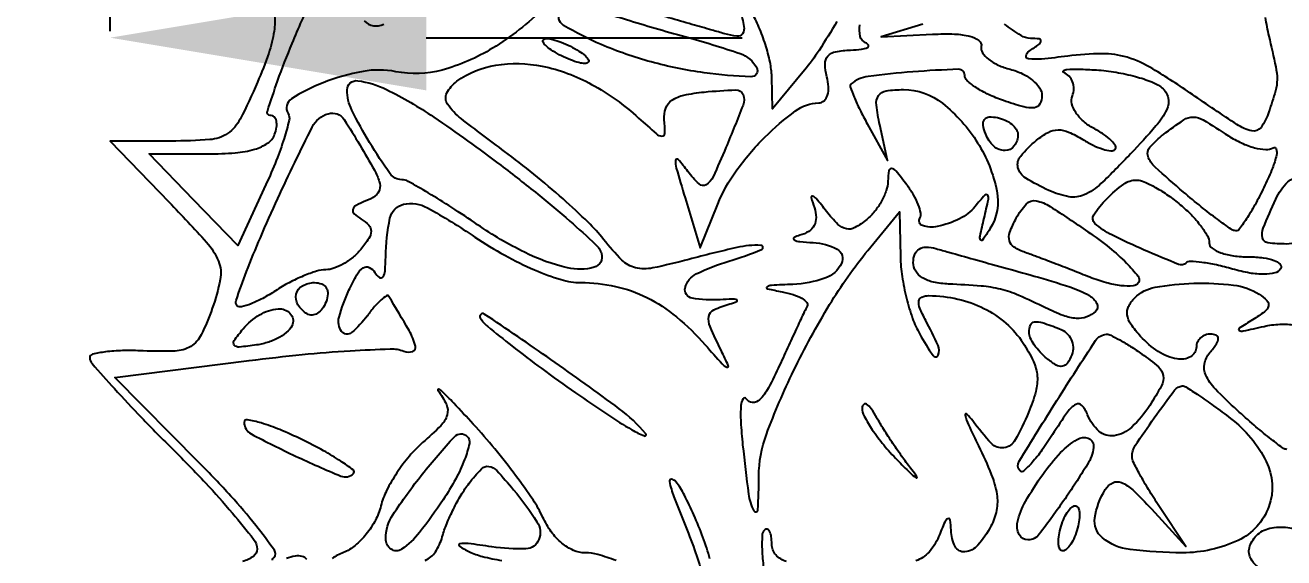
# Model space of a CAD drawing. Header units: inches. Extents: x -279 to 561, y -345 to 342.
# Drawn here: x -211.35 to -210.633, y -300.259 to -299.956 of the extents above; entities that cross this region are included whole.
import ezdxf

# ---------------------------------------------------------------- set-up
doc = ezdxf.new("R2010")
doc.units = ezdxf.units.IN
doc.header["$LTSCALE"] = 0.5
doc.header["$MEASUREMENT"] = 0
doc.styles.get("Standard").update_dxf_attribs({"font": 'arial.ttf'})
doc.dimstyles.get("Standard").update_dxf_attribs({"dimtxt": 0.18, "dimasz": 0.18, "dimexe": 0.18, "dimexo": 0.0625, "dimgap": 0.09, "dimtad": 0, "dimtih": 1, "dimtoh": 1, "dimzin": 0, "dimdsep": 46, "dimtxsty": 'Standard', "dimcen": 0.09, "dimadec": 0, "dimazin": 0, "dimtfac": 1, "dimtofl": 0, "dimtmove": 0, "dimatfit": 3, "dimfxl": 1, "dimtolj": 1, "dimtzin": 0, "dimarcsym": 0})

# ---------------------------------------------------------------- blocks, each defined once
blk = doc.blocks.new('*D1080')
at = {"color": 0, "linetype": 'ByBlock', "lineweight": -2, "transparency": 16777216}
for p, q in [((-212.2516, -299.95941), (-212.2516, -299.78304)), ((-211.3016, -299.95941), (-211.3016, -299.78304)), ((-212.4316, -299.96304), (-212.6116, -299.96304)), ((-211.1216, -299.96304), (-210.9416, -299.96304))]:
    blk.add_line(p, q, dxfattribs=at)
at = {"color": 0, "linetype": 'ByBlock', "transparency": 16777216}
for points in [[(-212.4316, -299.93304), (-212.4316, -299.99304), (-212.2516, -299.96304)], [(-211.1216, -299.93304), (-211.1216, -299.99304), (-211.3016, -299.96304)]]:
    blk.add_solid(points, dxfattribs=at)
at = {"layer": 'Defpoints', "color": 0, "linetype": 'ByBlock', "transparency": 16777216}
for p in [(-212.2516, -299.96304), (-212.2516, -300.02191), (-211.3016, -300.02191)]:
    blk.add_point(p, dxfattribs=at)
at = {"color": 0, "linetype": 'ByBlock', "transparency": 16777216, "insert": (-211.7766, -299.96304), "char_height": 0.18, "attachment_point": 5}
blk.add_mtext('\\A1;0.95', dxfattribs=at)

msp = doc.modelspace()

# ---------------------------------------------------------------- linework, layer by layer
for points in [[(-205.72684, -301.74723, -0.00001), (-206.54741, -301.74907, -0.000412)], [(-206.54191, -301.73765, -0.00001), (-205.72683, -301.73995, -0.41338)], [(-210.94275, -299.94754, -0.022031), (-210.94067, -299.95675, -0.193812), (-210.9415, -299.96075, -0.280064), (-210.94462, -299.96221, -0.043161), (-210.9516, -299.96083, 0.000232), (-210.95883, -299.95874, 0.000062), (-210.97032, -299.95543, 0.000063), (-210.98337, -299.95167, 0.000065), (-210.99628, -299.94795, -0.016234)], [(-211.05475, -299.94619, -0.058934), (-211.08377, -299.96902, -0.070532), (-211.11257, -299.98147, -0.11668), (-211.13891, -299.98239, 0.095043), (-211.15752, -299.98225, 0.047161), (-211.18031, -299.9887, 0.050951), (-211.19838, -299.99793, 0.40831), (-211.20025, -300.00619, -0.200958), (-211.19963, -300.01006, -0.015471), (-211.2025, -300.0204, -0.019279), (-211.20693, -300.03289, -0.013438), (-211.21283, -300.04664), (-211.22889, -300.08145), (-211.25414, -300.05534), (-211.27939, -300.02923), (-211.24577, -300.02923, 0.020215), (-211.23034, -300.02861, 0.050494), (-211.21926, -300.02657, 0.07551), (-211.21187, -300.02315, 0.156322), (-211.20793, -300.01825, 0.052235), (-211.2068, -300.01404, 0.094616), (-211.20691, -300.01048, 0.143543), (-211.2082, -300.00816, 0.197727), (-211.21038, -300.00726, -0.507804), (-211.21202, -300.00501, -0.008155), (-211.20619, -299.98772, -0.013727), (-211.1979, -299.96625, -0.007801), (-211.18675, -299.94074, -0.008525)], [(-211.20802, -299.94955, -0.065706), (-211.20819, -299.95938, -0.046227), (-211.21125, -299.97182, -0.017851), (-211.21767, -299.9884, -0.016607), (-211.22752, -300.00941, -0.125921), (-211.23469, -300.01756, -0.131589), (-211.24476, -300.02108, -0.018757), (-211.26682, -300.02191), (-211.3016, -300.02191), (-211.26792, -300.05671, -0.008674), (-211.24673, -300.07938, -0.087415), (-211.23988, -300.0903, -0.145633), (-211.23887, -300.1007, -0.037465), (-211.24339, -300.11715, -0.027189), (-211.2497, -300.13222, -0.143014), (-211.25566, -300.1388, -0.129315), (-211.26454, -300.14149, -0.020642), (-211.28284, -300.1414, 0.016302), (-211.29446, -300.14125, 0.026932), (-211.30424, -300.14197, 0.025628), (-211.31157, -300.14329, 0.34844), (-211.31315, -300.14528, 0.18277), (-211.31187, -300.14866, 0.003498), (-211.29916, -300.16286, 0.007987), (-211.28378, -300.17927, 0.005206), (-211.26552, -300.19774, -0.00924), (-211.24728, -300.2165, -0.013291), (-211.23189, -300.23382, -0.009034), (-211.21985, -300.24867, -0.167441), (-211.2179, -300.25431, -0.243866), (-211.22002, -300.25838, -0.084477), (-211.22618, -300.26132, -0.050514)], [(-210.88774, -299.9538, -0.011055), (-210.89793, -299.97029, -0.028304), (-210.90623, -299.98161), (-210.92433, -300.00359), (-210.92485, -299.98528, 0.044883), (-210.92584, -299.97694, 0.024427), (-210.92846, -299.96696, 0.024149), (-210.93214, -299.957, 0.035024), (-210.93641, -299.94865, 0.001073)], [(-211.20914, -300.26055, -0.151633), (-211.20831, -300.25897, 0.366901), (-211.20798, -300.25493, 0.011802), (-211.21855, -300.24087, 0.017619), (-211.23285, -300.22402, 0.010668), (-211.25088, -300.20506), (-211.29894, -300.15663), (-211.22231, -300.14689, -0.006933), (-211.19213, -300.14348, -0.009462), (-211.16485, -300.1413, -0.00672), (-211.14209, -300.14023, -0.100415), (-211.13428, -300.14154, 0.174055), (-211.1293, -300.14164, 0.398574), (-211.12769, -300.13862, 0.063194), (-211.13136, -300.12982, 0.006463), (-211.14289, -300.11036, 0.41852), (-211.14427, -300.11003, 0.042435), (-211.14726, -300.11229, 0.033611), (-211.15101, -300.11615, 0.018303), (-211.15511, -300.12134, -0.059796), (-211.16413, -300.131, -0.435157), (-211.16975, -300.13032, -0.229645), (-211.17121, -300.12219, -0.038557), (-211.16562, -300.1069, -0.022083), (-211.16111, -300.09806, -0.114589), (-211.15742, -300.09405, -0.273203), (-211.15408, -300.09383, -0.135098), (-211.15081, -300.09679, 0.09171), (-211.14823, -300.09957, 0.424832), (-211.14629, -300.09925, 0.130394), (-211.14502, -300.09571, 0.018127), (-211.14464, -300.08784, -0.048411), (-211.14222, -300.06573, -0.294648), (-211.13452, -300.05792, -0.184083), (-211.1209, -300.05991, -0.020767), (-211.09383, -300.07654, 0.021389), (-211.07688, -300.08692, 0.025077), (-211.05997, -300.09523, 0.027141), (-211.04479, -300.10081, 0.074632), (-211.03353, -300.1025, -0.054321), (-211.01381, -300.10465, -0.061886), (-210.99592, -300.11099, -0.057584), (-210.97913, -300.12197, -0.038617), (-210.96267, -300.13799, 0.003161), (-210.95307, -300.14874, 0.119415), (-210.95041, -300.15056, 0.666911), (-210.9496, -300.1497, 0.010319), (-210.95351, -300.14144, -0.012705), (-210.95998, -300.12758, -0.14862), (-210.96067, -300.12172, -0.24504), (-210.95774, -300.11795, -0.038912), (-210.94866, -300.1146, 0.029394), (-210.94477, -300.11325, 0.662899), (-210.94476, -300.11237, 0.110228), (-210.94732, -300.11189, 0.009076), (-210.95416, -300.11223, -0.060981), (-210.97023, -300.11137, -0.427752), (-210.97413, -300.10552, -0.228323), (-210.96781, -300.09755, -0.038542), (-210.94921, -300.09024, 0.020165), (-210.93064, -300.08371, 0.809056), (-210.93105, -300.0813, 0.066384), (-210.94476, -300.08254, 0.009646), (-210.97202, -300.08927, -0.013981), (-210.99263, -300.09417, -0.109313), (-211.00243, -300.09405, -0.140941), (-211.01012, -300.08974, -0.028534), (-211.02058, -300.0779, 0.033735), (-211.02938, -300.06815, 0.010795), (-211.0437, -300.05487, 0.010716), (-211.06032, -300.04073, 0.011774), (-211.07703, -300.02776, -0.006022), (-211.10163, -300.00913, -0.078773), (-211.10943, -300.00081, -0.274709), (-211.10981, -299.99452, -0.116282), (-211.1041, -299.98786, -0.119491), (-211.08201, -299.97869, -0.089045), (-211.05554, -299.97927, -0.076615), (-211.0274, -299.98962, -0.058219), (-211.00066, -300.00878, 0.005783), (-210.99054, -300.01777, 0.164584), (-210.98735, -300.01908, 0.429925), (-210.98572, -300.01756, 0.023058), (-210.98601, -300.0097, -0.107226), (-210.98516, -300.00322, -0.156425), (-210.98168, -299.9987, -0.099579), (-210.97484, -299.99574, -0.02822), (-210.96332, -299.99397, -0.014248), (-210.94534, -299.99275, -0.319064), (-210.94121, -299.99545, -0.189274), (-210.9412, -300.00146, -0.005512), (-210.95093, -300.02548, -0.008435), (-210.95828, -300.04226, -0.145208), (-210.96218, -300.04673, -0.343601), (-210.96623, -300.04633, -0.041808), (-210.97259, -300.0392, 0.018989), (-210.97809, -300.03242, 0.652201), (-210.97957, -300.03289, 0.097388), (-210.97919, -300.03728, 0.003229), (-210.97424, -300.05418), (-210.96565, -300.08279), (-210.95561, -300.05785, -0.060874), (-210.94511, -300.03884, -0.039612), (-210.92884, -300.01973, -0.038956), (-210.91139, -300.00477, -0.151014), (-210.89807, -300.00019, 0.18365), (-210.89507, -299.99895, 0.128603), (-210.89312, -299.99581, 0.089239), (-210.89252, -299.99105, 0.050384), (-210.89343, -299.98528, -0.055264), (-210.8945, -299.97794, -0.19243), (-210.89291, -299.97352, -0.165597), (-210.88849, -299.971, -0.038905), (-210.87992, -299.97005, 0.019515), (-210.87375, -299.9696, 0.085968), (-210.87026, -299.96859, 0.426747), (-210.86985, -299.96728, 0.1737), (-210.8714, -299.96589, -0.24357), (-210.87448, -299.96228, -0.104627), (-210.87462, -299.95576, -0.052045)], [(-211.15691, -299.95347, 0.316711), (-211.14579, -299.9554, 0.033837)], [(-210.83874, -299.95537), (-210.86258, -299.96253), (-210.83327, -299.96108, -0.02016), (-210.82079, -299.96097, -0.053885), (-210.812, -299.9622, -0.098002), (-210.80691, -299.96461, -0.287437), (-210.80556, -299.96806, 0.196983), (-210.80483, -299.97162, 0.078346), (-210.80137, -299.97534, 0.061382), (-210.79587, -299.97866, 0.043821), (-210.78907, -299.98102, -0.051354), (-210.78216, -299.98353, -0.060523), (-210.77631, -299.9873, -0.070748), (-210.77233, -299.99168, -0.149944), (-210.771, -299.99603, -0.124485), (-210.7722, -300.00076, -0.241641), (-210.77534, -300.00292, -0.100491), (-210.7814, -300.00247, -0.015458), (-210.79298, -299.99883, -0.02543), (-210.8014, -299.99541, -0.0354), (-210.8085, -299.99145, -0.038291), (-210.81359, -299.98754, -0.212891), (-210.81496, -299.98447, 0.424661), (-210.81853, -299.98103, 0.009782), (-210.8445, -299.98246, 0.014035), (-210.86996, -299.98509, 0.141413), (-210.87964, -299.98931, 0.310774), (-210.88011, -299.99097, 0.013945), (-210.87793, -299.99683, 0.019245), (-210.87472, -300.00399, 0.012099), (-210.87046, -300.0121), (-210.85887, -300.0329), (-210.86335, -300.01275, -0.024997), (-210.86529, -300.00137, -0.179131), (-210.86401, -299.99603, -0.211952), (-210.85971, -299.99332, -0.03632), (-210.84986, -299.9926, -0.170003), (-210.82761, -300.00039, -0.08565), (-210.80761, -300.0229, -0.087862), (-210.79669, -300.05022, -0.194217), (-210.80062, -300.07194, -0.01037), (-210.80477, -300.07824, -0.558427), (-210.80595, -300.07817, -0.18143), (-210.80627, -300.07597, -0.004501), (-210.80394, -300.06587, 0.005388), (-210.80148, -300.05508, 0.220918), (-210.80199, -300.0528, 0.469403), (-210.80357, -300.05274, 0.010843), (-210.80909, -300.05918, -0.107058), (-210.81789, -300.06617, -0.063098), (-210.83064, -300.07055, -0.134569), (-210.83897, -300.07003, -0.481389), (-210.84051, -300.06572, 0.190398), (-210.84, -300.06287, 0.043633), (-210.84141, -300.05809, 0.039116), (-210.84413, -300.05249, 0.029538), (-210.84793, -300.0468, 0.009518), (-210.85398, -300.03912, 0.177597), (-210.85659, -300.03758, 0.426091), (-210.85819, -300.03873, 0.030465), (-210.85868, -300.04482, -0.078677), (-210.85963, -300.0501, -0.043035), (-210.86231, -300.05612, -0.041557), (-210.86617, -300.0619, -0.051622), (-210.8707, -300.06652, -0.045854), (-210.87745, -300.07115, -0.178622), (-210.88237, -300.07193, -0.149684), (-210.88715, -300.06935, -0.029458), (-210.89366, -300.06193, 0.005764), (-210.8995, -300.0546, 0.152208), (-210.90157, -300.05323, 0.584776), (-210.9024, -300.05404, 0.016819), (-210.9006, -300.05991, -0.077521), (-210.89963, -300.06536, -0.126365), (-210.9007, -300.06991, -0.12802), (-210.90381, -300.07334, -0.080705), (-210.90878, -300.07555, 0.064475), (-210.91211, -300.0769, 0.587234), (-210.9121, -300.07814, 0.102461), (-210.90879, -300.07915, 0.012839), (-210.90127, -300.07967, -0.116969), (-210.88762, -300.08353, -0.397543), (-210.88509, -300.09156, -0.199391), (-210.89465, -300.10004, -0.072402), (-210.91282, -300.1035, 0.003307), (-210.92507, -300.10411, 0.137867), (-210.92755, -300.10496, 0.653229), (-210.92735, -300.10597, 0.008421), (-210.91894, -300.10772, -0.029574), (-210.91264, -300.10932, -0.053178), (-210.90777, -300.11145, -0.080587), (-210.90492, -300.11376, -0.315167), (-210.90467, -300.11588, 0.012797), (-210.9063, -300.11913, 0.001025), (-210.91037, -300.1278, 0.001385), (-210.91517, -300.13818, 0.001063), (-210.92037, -300.14954, -0.016195), (-210.92674, -300.16244, -0.072408), (-210.93173, -300.1692, -0.212509), (-210.9358, -300.17079, -0.247353), (-210.93934, -300.1687, 0.557513), (-210.94116, -300.1687, 0.11932), (-210.94239, -300.17246, 0.033955), (-210.94249, -300.18179, 0.012499), (-210.94141, -300.19492, 0.005985), (-210.93806, -300.22291, 0.086494), (-210.93508, -300.23241, 0.762294), (-210.93275, -300.23192, 0.015026), (-210.93218, -300.21281, -0.089683), (-210.92786, -300.18892, -0.022972), (-210.91238, -300.15267, -0.024018), (-210.89191, -300.11501, -0.035038), (-210.8701, -300.08418), (-210.85212, -300.0622), (-210.85159, -300.08784, 0.032909), (-210.85063, -300.099, 0.023273), (-210.84815, -300.11133, 0.023596), (-210.84466, -300.12295, 0.045002), (-210.8406, -300.1318, 0.018956), (-210.83294, -300.1441, 0.59103), (-210.83008, -300.14384, 0.213395), (-210.83014, -300.13823, 0.015426), (-210.8372, -300.12399, -0.02396), (-210.8405, -300.11704, -0.132013), (-210.84105, -300.11296, -0.266187), (-210.83934, -300.11071, -0.103205), (-210.83536, -300.10992, -0.053106), (-210.81894, -300.11185, -0.060868), (-210.80408, -300.11718, -0.063642), (-210.79148, -300.12567, -0.067731), (-210.78172, -300.1369, -0.035543), (-210.7759, -300.14734, -0.090061), (-210.77369, -300.15571, -0.086737), (-210.77452, -300.16451, -0.031328), (-210.77861, -300.17643, -0.029156), (-210.7862, -300.19212, -0.231781), (-210.79263, -300.19657, -0.24639), (-210.79982, -300.19409, -0.032551), (-210.81041, -300.18125, 0.04627), (-210.8138, -300.17736, 0.743899), (-210.81476, -300.17791, 0.051856), (-210.81282, -300.18357, 0.006299), (-210.80714, -300.19545, -0.017811), (-210.79983, -300.21168, -0.058672), (-210.79669, -300.22297, -0.08573), (-210.79686, -300.23218, -0.07579), (-210.80006, -300.24124, -0.055928), (-210.80747, -300.252, -0.191133), (-210.81488, -300.25584, -0.311377), (-210.82038, -300.25281, -0.107321), (-210.82275, -300.24353, 0.023088), (-210.82324, -300.23761, 0.520336), (-210.82452, -300.23694, 0.171469), (-210.82634, -300.23887, 0.008116), (-210.82984, -300.24719, -0.087215), (-210.83531, -300.256, -0.13251), (-210.84282, -300.26089, -0.067976)], [(-210.6439, -299.9515, 0.018908), (-210.64182, -299.96216, -0.004877), (-210.63789, -299.97965, -0.052595), (-210.63712, -299.98685, -0.070405), (-210.63804, -299.99333, -0.011988), (-210.64178, -300.00525, -0.070547), (-210.64626, -300.0141, -0.304933), (-210.65148, -300.01611, -0.090705), (-210.66004, -300.01246, -0.004563), (-210.68535, -299.99536, 0.014609), (-210.70789, -299.9808, 0.061598), (-210.72254, -299.97422, 0.076788), (-210.73672, -299.97215, 0.030718), (-210.75635, -299.97351, -0.008756), (-210.77117, -299.9752, -0.055986), (-210.77872, -299.97508, -0.425876), (-210.78004, -299.9733, -0.209352), (-210.77833, -299.97069, 0.012167), (-210.77271, -299.96683, 0.209502), (-210.77161, -299.96495, 0.413628), (-210.77256, -299.96373, 0.027318), (-210.77746, -299.96341, -0.138986), (-210.78291, -299.9618, -0.020945), (-210.79236, -299.95526, -0.022149)], [(-210.6315, -300.19752, -0.148403), (-210.63397, -300.19663, -0.006248), (-210.64146, -300.19086, -0.010301), (-210.65021, -300.18365, -0.007097), (-210.65984, -300.17514, -0.015797), (-210.67228, -300.16309, -0.081551), (-210.67773, -300.15524, -0.162847), (-210.67851, -300.14883, -0.123415), (-210.67543, -300.14239, 0.024117), (-210.67168, -300.13741, 0.136598), (-210.67063, -300.13429, 0.308753), (-210.67173, -300.13248, 0.106948), (-210.67486, -300.1318, 0.087854), (-210.678, -300.13236, 0.094595), (-210.68067, -300.13395, 0.100072), (-210.68246, -300.13633, 0.111474), (-210.68309, -300.13913, -0.272719), (-210.6864, -300.14475, -0.17462), (-210.69409, -300.14599, -0.097544), (-210.70477, -300.14172, -0.065242), (-210.71482, -300.13317, -0.032651), (-210.72037, -300.12617, -0.114114), (-210.72248, -300.12085, -0.155897), (-210.72172, -300.11612, -0.079493), (-210.71815, -300.11119, -0.153641), (-210.70653, -300.10513, -0.036466), (-210.68453, -300.10286, -0.037704), (-210.66195, -300.10389, -0.11139), (-210.64741, -300.10908, -0.05652), (-210.6429, -300.11271, -0.262129), (-210.64205, -300.11582, -0.172476), (-210.64424, -300.11912, -0.024671), (-210.65107, -300.12372, 0.007384), (-210.65873, -300.12851, 0.563785), (-210.6587, -300.1297, 0.183076), (-210.65648, -300.13004, 0.003282), (-210.64453, -300.12742, -0.044473), (-210.63561, -300.12622, -0.047708), (-210.62684, -300.12667, -0.051899)], [(-211.01351, -300.26081, 0.02269), (-211.02381, -300.25739, 0.068302), (-211.03113, -300.25638, -0.104499), (-211.03776, -300.25496, -0.070064), (-211.04436, -300.25084, -0.061351), (-211.05035, -300.24441, -0.048333), (-211.05517, -300.2362, 0.039319), (-211.06077, -300.22625, 0.012331), (-211.07066, -300.21229, 0.012236), (-211.08251, -300.19719, 0.013247), (-211.09479, -300.18309, 0.003563), (-211.10583, -300.17123, 0.012437), (-211.1132, -300.16382, 0.174694), (-211.11462, -300.16318, 0.641185), (-211.11494, -300.16378, -0.051139), (-211.11012, -300.17191, -0.180941), (-211.10967, -300.17786, -0.125399), (-211.11328, -300.18398, -0.01967), (-211.12361, -300.1936, 0.040404), (-211.13117, -300.20124, 0.029088), (-211.13834, -300.21087, 0.029574), (-211.14413, -300.22089, 0.05466), (-211.1474, -300.2297, -0.060499), (-211.15052, -300.23782, -0.04725), (-211.15571, -300.24572, -0.048538), (-211.16208, -300.25224, -0.079611), (-211.16867, -300.2562, 0.043754), (-211.17522, -300.25953, 0.615815)], [(-211.12216, -300.26067, 0.149661), (-211.11632, -300.25584, 0.078999), (-211.11241, -300.24719, -0.030997), (-211.10991, -300.23987, -0.018311), (-211.10608, -300.23146, -0.018281), (-211.10163, -300.22332, -0.029697), (-211.09719, -300.2168, -0.026033), (-211.0902, -300.20862, -0.243156), (-211.08595, -300.20715, -0.172503), (-211.0814, -300.20955, -0.012401), (-211.07185, -300.22046, -0.030879), (-211.05851, -300.23866, -0.237909), (-211.05744, -300.24886, -0.303684), (-211.06482, -300.2541, -0.043853), (-211.0842, -300.25294, 0.005381), (-211.09775, -300.25108, 0.085686), (-211.10236, -300.25129, 0.667949), (-211.10261, -300.25267, 0.032576), (-211.09702, -300.25576, 0.048436), (-211.08949, -300.25844, 0.018236), (-211.07853, -300.26077, 0.017863)], [(-210.96001, -300.25987, 0.018761), (-210.96402, -300.24753, 0.015872), (-210.96916, -300.23481, 0.016165), (-210.9746, -300.22351, 0.042377), (-210.97941, -300.21591, 0.206968), (-210.98191, -300.21451, 0.506717), (-210.9831, -300.21581, 0.040224), (-210.98059, -300.22451, 0.007825), (-210.97458, -300.2397, -0.012446), (-210.9688, -300.25468, -0.018919), (-210.96461, -300.26799, -0.014031)], [(-210.91639, -300.26134, -0.142757), (-210.92251, -300.25756, -0.185597), (-210.92485, -300.25146, 0.032208), (-210.92514, -300.24705, 0.086347), (-210.92607, -300.24406, 0.215256), (-210.92744, -300.24296, 0.264627), (-210.92899, -300.24339, 0.18866), (-210.93033, -300.24646, 0.019065), (-210.93035, -300.2546, 0.021787), (-210.92954, -300.26464, 0.015654)], [(-211.1896, -300.26011, 0.157723), (-211.19218, -300.25846, 0.104032), (-211.19622, -300.25827, 0.051591), (-211.2012, -300.25962, -0.020255)]]:
    msp.add_lwpolyline(points, format="xyb")
for points in [[(-210.97431, -299.96241, -0.015372), (-210.9428, -299.97211, -0.19004), (-210.93342, -299.98009, -0.578357), (-210.93668, -299.98531, -0.024969), (-210.96332, -299.983, -0.032502), (-210.99352, -299.97684, -0.034549), (-211.02204, -299.96691, -0.034472), (-211.04334, -299.956, -0.417562), (-211.04529, -299.94792, -0.136268), (-211.04258, -299.94542, -0.084447), (-211.03842, -299.9441, -0.073451), (-211.03348, -299.94414, -0.06415), (-211.02851, -299.94559, 0.023486), (-211.02139, -299.9483, 0.00403), (-211.00761, -299.9527, 0.004383), (-210.99132, -299.9576, 0.003901)], [(-211.03475, -299.97062, -0.027796), (-211.03098, -299.97337, -0.102785), (-211.02914, -299.97564, -0.335455), (-211.02938, -299.97705, -0.190341), (-211.03108, -299.97773, -0.067616), (-211.03465, -299.97724, -0.024967), (-211.03949, -299.97564, -0.024204), (-211.04465, -299.97334, -0.026766), (-211.0494, -299.97062, -0.027796), (-211.05317, -299.96788, -0.102785), (-211.05501, -299.96561, -0.335455), (-211.05476, -299.96419, -0.190341), (-211.05306, -299.96352, -0.067616), (-211.04949, -299.96401, -0.024967), (-211.04466, -299.96561, -0.024204), (-211.03949, -299.96791, -0.026766)], [(-210.70268, -299.99155, -0.166994), (-210.69919, -299.99726, -0.166198), (-210.69995, -300.00393, -0.068153), (-210.70607, -300.01329, -0.011419), (-210.72052, -300.02919, -0.011811), (-210.73743, -300.04615, -0.085732), (-210.74695, -300.05255, -0.151331), (-210.75561, -300.0536, -0.062027), (-210.76703, -300.05002, -0.030657), (-210.78027, -300.04298, -0.197345), (-210.78465, -300.03699, -0.23942), (-210.78312, -300.03041, -0.04488), (-210.77407, -300.02141, -0.049602), (-210.76749, -300.01697, -0.120504), (-210.76186, -300.01551, -0.108162), (-210.7558, -300.01674, -0.035528), (-210.74771, -300.02103, 0.026597), (-210.7418, -300.0243, 0.038342), (-210.73623, -300.02649, 0.043159), (-210.73169, -300.02747, 0.231893), (-210.72937, -300.02667, 0.34205), (-210.72912, -300.0247, 0.065397), (-210.7315, -300.02166, 0.045776), (-210.73582, -300.01812, 0.025582), (-210.74164, -300.01461, -0.056081), (-210.74742, -300.01063, -0.069416), (-210.75171, -300.0057, -0.083193), (-210.75393, -300.00062, -0.154331), (-210.75367, -299.99618, 0.08652), (-210.75287, -299.99213, 0.094461), (-210.75354, -299.98817, 0.100719), (-210.75555, -299.98494, 0.113386), (-210.75859, -299.98291, -0.581174), (-210.75875, -299.9819, -0.149251), (-210.75675, -299.9811, -0.027664), (-210.74998, -299.98093, -0.009105), (-210.74003, -299.9814, -0.02502), (-210.72884, -299.98271, -0.024756), (-210.71779, -299.98513, -0.025533), (-210.70837, -299.98821, -0.081554)], [(-211.07916, -300.03571, -0.007567), (-211.05808, -300.05214, -0.010665), (-211.03983, -300.06746, -0.007131), (-211.02513, -300.08072, -0.129662), (-211.02178, -300.08601, -0.424445), (-211.02598, -300.09378, -0.126028), (-211.04105, -300.0941, -0.058109), (-211.06566, -300.08525, -0.03525), (-211.09236, -300.06953, 0.006898), (-211.10707, -300.05971, 0.00982), (-211.12043, -300.05142, 0.006252), (-211.13177, -300.04488, 0.128365), (-211.13556, -300.04389, -0.243046), (-211.14217, -300.04047, -0.017683), (-211.15379, -300.0228, -0.022547), (-211.16397, -300.00422, -0.114549), (-211.16662, -299.99281, -0.454922), (-211.16058, -299.98754, -0.079949), (-211.14419, -299.99255, -0.036363), (-211.11723, -300.0083, -0.011317)], [(-211.15111, -300.0385, -0.045738), (-211.1483, -300.04497, -0.148086), (-211.14818, -300.0496, -0.17034), (-211.15062, -300.05312, -0.065368), (-211.15593, -300.056, 0.029892), (-211.16152, -300.05854, 0.212206), (-211.16332, -300.06083, 0.276249), (-211.16259, -300.06327, 0.046924), (-211.15855, -300.06633, -0.066014), (-211.15432, -300.06979, -0.194887), (-211.15299, -300.07322, -0.140487), (-211.15426, -300.0774, -0.029529), (-211.15883, -300.08362, -0.04713), (-211.16326, -300.08804, -0.041181), (-211.16864, -300.09178, -0.043319), (-211.17411, -300.09434, -0.088201), (-211.17876, -300.09517, 0.07585), (-211.18397, -300.09597, 0.023368), (-211.19145, -300.09869, 0.022783), (-211.19964, -300.10257, 0.023166), (-211.2074, -300.10715, -0.020778), (-211.21466, -300.11149, -0.031352), (-211.22134, -300.11459, -0.032137), (-211.22677, -300.11631, -0.262937), (-211.22918, -300.11564, -0.289499), (-211.22985, -300.11266, -0.004975), (-211.22384, -300.09627, -0.010933), (-211.21603, -300.07692, -0.00685), (-211.20609, -300.05461, -0.007933), (-211.18649, -300.0139, -0.208254), (-211.17739, -300.0063, -0.332724), (-211.16825, -300.00971, -0.017119)], [(-210.78472, -300.01806, -0.162576), (-210.78675, -300.02463, -0.242341), (-210.79199, -300.02732, -0.187152), (-210.79842, -300.02481, -0.116064), (-210.80304, -300.01802, -0.049503), (-210.80448, -300.01278, -0.200672), (-210.80375, -300.00962, -0.228595), (-210.80109, -300.00817, -0.063478), (-210.79623, -300.00856, -0.056686), (-210.79188, -300.00999, -0.064696), (-210.78817, -300.01232, -0.074691), (-210.78563, -300.01515, -0.14082)], [(-210.66484, -300.01888, 0.036269), (-210.65747, -300.02297, 0.043498), (-210.65003, -300.02567, 0.04895), (-210.64354, -300.02674, 0.156016), (-210.63933, -300.02569, -0.499739), (-210.6376, -300.02637, -0.122414), (-210.6375, -300.02998, -0.041186), (-210.63976, -300.03731, -0.015928), (-210.64402, -300.04704, -0.012331), (-210.6491, -300.05705, -0.018742), (-210.65405, -300.06545, -0.013816), (-210.65846, -300.07195, -0.253712), (-210.66063, -300.073, -0.142101), (-210.66323, -300.07211, -0.006198), (-210.67109, -300.06644, -0.010107), (-210.68029, -300.05934, -0.006999), (-210.69041, -300.05096, -0.008222), (-210.70653, -300.03678, -0.124928), (-210.71059, -300.03062, -0.272137), (-210.70955, -300.02537, -0.047002), (-210.70183, -300.01819, -0.014328), (-210.69031, -300.00985, -0.155411), (-210.68488, -300.00823, -0.131849), (-210.67913, -300.00988, -0.009276)], [(-210.61726, -300.0677, -0.095184), (-210.61823, -300.07301, -0.119898), (-210.62109, -300.0771, -0.110073), (-210.62572, -300.07965, -0.071148), (-210.6318, -300.08052, -0.031462), (-210.64236, -300.07985, -0.312593), (-210.64549, -300.07704, -0.158106), (-210.64504, -300.0715, -0.008351), (-210.63786, -300.05501, -0.087031), (-210.63104, -300.04508, -0.350371), (-210.62424, -300.04424, -0.207401), (-210.61893, -300.05184, -0.048047)], [(-210.69224, -300.05813, -0.026212), (-210.68593, -300.06398, -0.030469), (-210.6806, -300.07018, -0.031822), (-210.67682, -300.07589, -0.131148), (-210.67576, -300.07986, 0.24472), (-210.67417, -300.08292, 0.067244), (-210.66918, -300.0855, 0.05176), (-210.66193, -300.08726, 0.033852), (-210.65335, -300.08784, -0.028897), (-210.64504, -300.08833, -0.060337), (-210.63875, -300.08984, -0.114417), (-210.6354, -300.09206, -0.340312), (-210.63513, -300.09463, -0.195735), (-210.63837, -300.097, -0.059943), (-210.6445, -300.09776, -0.045744), (-210.65272, -300.09705, -0.02526), (-210.66255, -300.09476, 0.015501), (-210.67169, -300.09244, 0.02225), (-210.67991, -300.09101, 0.019156), (-210.68658, -300.0904, 0.212385), (-210.68902, -300.09134, -0.30069), (-210.69317, -300.09219, -0.006825), (-210.71273, -300.084, -0.013796), (-210.73124, -300.07533, -0.065311), (-210.74091, -300.06877, -0.375966), (-210.74152, -300.06392, -0.044157), (-210.73406, -300.05474, -0.043494), (-210.72446, -300.04643, -0.165468), (-210.71699, -300.04413, -0.097736), (-210.71275, -300.0451, -0.023886), (-210.70631, -300.04834, -0.023566), (-210.69916, -300.05284, -0.021577)], [(-210.71606, -300.10251, -0.239529), (-210.71913, -300.10438, -0.046616), (-210.72582, -300.10427, -0.040319), (-210.73434, -300.10263, -0.027523), (-210.74369, -300.09948, 0.001966), (-210.75371, -300.09551, 0.001701), (-210.76425, -300.09143, 0.001712), (-210.77383, -300.08779, 0.004995), (-210.78048, -300.08537, -0.053764), (-210.78686, -300.08231, -0.191776), (-210.78951, -300.07874, -0.15603), (-210.78926, -300.07381, -0.032775), (-210.78564, -300.06585, -0.063342), (-210.7799, -300.05776, -0.258658), (-210.77438, -300.05593, -0.09825), (-210.76629, -300.05918, -0.006206), (-210.74488, -300.07352, -0.017838), (-210.7326, -300.08263, -0.02861), (-210.72289, -300.09134, -0.028029), (-210.71628, -300.09878, -0.315893)], [(-210.77552, -300.09875, -0.010987), (-210.75515, -300.10493, -0.051527), (-210.74399, -300.10991, -0.149848), (-210.73977, -300.11443, -0.319974), (-210.74052, -300.11891, -0.109644), (-210.74548, -300.12206, -0.105218), (-210.75139, -300.12289, -0.071831), (-210.75892, -300.12125, -0.026006), (-210.76897, -300.11689, 0.01245), (-210.78419, -300.10978, 0.042757), (-210.79452, -300.10629, 0.039913), (-210.80564, -300.10448, 0.009846), (-210.82412, -300.10334, -0.041098), (-210.83278, -300.10226, -0.085937), (-210.83908, -300.09976, -0.119568), (-210.84288, -300.09595, -0.137267), (-210.84426, -300.09101, -0.091595), (-210.84341, -300.08637, -0.164771), (-210.84096, -300.08342, -0.143394), (-210.83693, -300.08231, -0.063851), (-210.83144, -300.08311, -0.000017), (-210.82399, -300.0852, -0.000003), (-210.80973, -300.08919, -0.000003), (-210.79296, -300.09387, -0.000003)], [(-211.17861, -300.11344, -0.064087), (-211.1807, -300.11733, -0.094924), (-211.1835, -300.11999, -0.122111), (-211.18654, -300.12102, -0.160704), (-211.18937, -300.12034, -0.117169), (-211.19461, -300.11508, -0.198008), (-211.19559, -300.10902, -0.21), (-211.19203, -300.10429, -0.128597), (-211.18517, -300.1025, -0.094172), (-211.18108, -300.10327, -0.165347), (-211.17848, -300.10548, -0.151817), (-211.17763, -300.10897, -0.076022)], [(-211.19772, -300.12631, -0.129654), (-211.20012, -300.13, -0.054202), (-211.20496, -300.13352, -0.048694), (-211.21125, -300.13635, -0.045267), (-211.21813, -300.138, -0.012325), (-211.2281, -300.1392, -0.246825), (-211.23084, -300.13808, -0.340958), (-211.23095, -300.13553, -0.01916), (-211.22581, -300.12884, -0.086043), (-211.21649, -300.12089, -0.111648), (-211.20584, -300.11745, -0.227374), (-211.19917, -300.11993, -0.278008)], [(-211.09082, -300.12265, 0.082387), (-211.08669, -300.12739, 0.005691), (-211.0728, -300.13854, 0.007981), (-211.0558, -300.15146, 0.00591), (-211.03661, -300.16521, 0.005802), (-211.01833, -300.17768, 0.014329), (-211.00457, -300.18628, 0.036294), (-210.99734, -300.18983, 0.779305), (-210.9965, -300.18869, 0.060232), (-211.01168, -300.17433, 0.006643), (-211.05059, -300.14631, 0.005813), (-211.08851, -300.12041, 0.805351)], [(-210.76107, -300.12875, -0.093923), (-210.75714, -300.13118, -0.096595), (-210.75441, -300.13487, -0.099053), (-210.75331, -300.13923, -0.1044), (-210.754, -300.14359, -0.058474), (-210.7565, -300.14834, -0.207847), (-210.75935, -300.15013, -0.173451), (-210.76298, -300.14942, -0.03922), (-210.76819, -300.14574, -0.034124), (-210.77207, -300.14205, -0.035634), (-210.77535, -300.13792, -0.03811), (-210.77764, -300.13395, -0.112164), (-210.77833, -300.13091, -0.09182), (-210.77753, -300.12661, -0.276762), (-210.77528, -300.12485, -0.110972), (-210.77082, -300.12528, -0.012215)], [(-210.71409, -300.14316, -0.025601), (-210.70471, -300.15047, -0.178531), (-210.70195, -300.15547, -0.163491), (-210.70298, -300.16131, -0.020636), (-210.70964, -300.17246, -0.056681), (-210.71986, -300.18477, -0.155061), (-210.72989, -300.18969, -0.223025), (-210.73853, -300.18712, -0.119459), (-210.74498, -300.17777, 0.092356), (-210.74821, -300.17251, 0.350892), (-210.75175, -300.17193, 0.112583), (-210.75645, -300.17621, 0.011011), (-210.765, -300.18906, -0.014989), (-210.77104, -300.19801, -0.02592), (-210.77666, -300.20501, -0.025012), (-210.78136, -300.20978, -0.401768), (-210.78342, -300.20974, -0.346783), (-210.78407, -300.20426, -0.003643), (-210.76245, -300.16955, -0.004226), (-210.74047, -300.13548, -0.24351), (-210.73417, -300.13193, -0.124886), (-210.73186, -300.13244, -0.01171), (-210.72668, -300.13518, -0.014446), (-210.72058, -300.13882, -0.010868)], [(-210.66363, -300.1798, -0.114313), (-210.64333, -300.20432, -0.204451), (-210.64177, -300.23, -0.199958), (-210.6593, -300.2493, -0.110094), (-210.69095, -300.25635, -0.030323), (-210.72084, -300.25453, -0.142074), (-210.73653, -300.24784, -0.2635), (-210.74091, -300.23652, -0.105083), (-210.73493, -300.22036, -0.136356), (-210.73063, -300.21648, -0.218768), (-210.72577, -300.21631, -0.09229), (-210.71927, -300.22059, -0.01526), (-210.70872, -300.23135), (-210.68907, -300.25269), (-210.70439, -300.22958, -0.008892), (-210.71026, -300.22037, -0.012026), (-210.71522, -300.21184, -0.009096), (-210.71902, -300.2046, -0.116899), (-210.71972, -300.20165, -0.145808), (-210.71784, -300.19535, -0.009533), (-210.70702, -300.17948, -0.00769), (-210.69547, -300.16372, -0.214563), (-210.6911, -300.16134, -0.164031), (-210.68915, -300.16183, -0.004645), (-210.68181, -300.16666, -0.008995), (-210.67324, -300.17265, -0.006009)], [(-210.87335, -300.17381, 0.129991), (-210.87221, -300.17857, 0.024786), (-210.86759, -300.18625, 0.024932), (-210.86112, -300.19491, 0.020664), (-210.85342, -300.20347, 0.004899), (-210.84611, -300.21081, 0.046132), (-210.84267, -300.21362, 0.814409), (-210.84219, -300.21316, 0.024268), (-210.8451, -300.20908, -0.011469), (-210.85021, -300.20227, -0.007449), (-210.85582, -300.19418, -0.00749), (-210.86107, -300.18611, -0.014098), (-210.86502, -300.17942, 0.024707), (-210.86817, -300.17434, 0.093744), (-210.87081, -300.17173, 0.349936), (-210.87247, -300.17187, 0.200783)], [(-211.22523, -300.18207, 0.277972), (-211.22127, -300.18865, 0.011865), (-211.19599, -300.20125, 0.011554), (-211.17013, -300.21267, 0.303323), (-211.16304, -300.21126, 0.453686), (-211.16318, -300.20918, 0.017433), (-211.17026, -300.20415, 0.020828), (-211.18008, -300.19825, 0.011814), (-211.19242, -300.19189, 0.014217), (-211.20501, -300.18621, 0.02614), (-211.21559, -300.18243, 0.028166), (-211.22342, -300.18056, 0.46743)], [(-211.112, -300.22622, -0.01968), (-211.12536, -300.24479, -0.078042), (-211.1356, -300.25436, -0.31282), (-211.14157, -300.2543, -0.243137), (-211.14464, -300.24836, -0.146329), (-211.14054, -300.23466, -0.022853), (-211.1238, -300.21155, -0.018556), (-211.10549, -300.19023, -0.423116), (-211.09821, -300.19006, -0.260254), (-211.097, -300.19419, -0.034933), (-211.09972, -300.20318, -0.033077), (-211.10481, -300.21424, -0.021988)], [(-210.7417, -300.19504, -0.137823), (-210.74447, -300.20492, -0.013982), (-210.75787, -300.22557, -0.010908), (-210.77252, -300.24583, -0.23504), (-210.77893, -300.24902, -0.28059), (-210.78399, -300.24594, -0.176415), (-210.7849, -300.23885, -0.074022), (-210.78035, -300.22711, -0.025337), (-210.7705, -300.21169, -0.033273), (-210.76041, -300.19934, -0.073868), (-210.75091, -300.19179, -0.203386), (-210.74472, -300.19103, -0.334789)], [(-210.75195, -300.24609, -0.03436), (-210.75403, -300.25057, -0.066301), (-210.75638, -300.25374, -0.11331), (-210.75858, -300.25517, -0.291964), (-210.76036, -300.25478, -0.168083), (-210.76145, -300.25254, -0.04665), (-210.76155, -300.24857, -0.041541), (-210.76082, -300.24376, -0.033304), (-210.75928, -300.23877, -0.03436), (-210.7572, -300.23429, -0.066301), (-210.75486, -300.23112, -0.11331), (-210.75265, -300.22968, -0.291964), (-210.75088, -300.23008, -0.168083), (-210.74978, -300.23232, -0.04665), (-210.74968, -300.23629, -0.041541), (-210.75041, -300.24109, -0.033304)], [(-210.61924, -300.25085, 0.039006), (-210.61872, -300.25531, 0.015565), (-210.61735, -300.26131, 0.015292), (-210.61546, -300.26771, 0.018615), (-210.61329, -300.27357, -0.025357), (-210.61045, -300.28157, -0.473009), (-210.61176, -300.28351, -0.139169), (-210.61581, -300.28276, -0.004516), (-210.63073, -300.27522, -0.024391), (-210.64509, -300.26688, -0.108113), (-210.65191, -300.25999, -0.21166), (-210.65289, -300.25344, -0.129796), (-210.6489, -300.24658, -0.141954), (-210.64125, -300.24237, -0.091374), (-210.63107, -300.24197, -0.10581), (-210.62254, -300.24512, -0.246828)]]:
    msp.add_lwpolyline(points, format="xyb", close=True)

# ---------------------------------------------------------------- dimensions: what is measured, and where the dimension line sits
at = {"linetype": 'ByBlock'}
dim = msp.add_linear_dim(base=(-212.2516, -299.96304), p1=(-211.3016, -300.02191), p2=(-212.2516, -300.02191), dimstyle='Standard', override={"dimtmove": 2}, dxfattribs=at)
dim.commit()
dim.dimension.update_dxf_attribs({"geometry": '*D1080', "text_midpoint": (-211.7766, -299.96304), "dimtype": 160})

doc.saveas('drawing.dxf')
